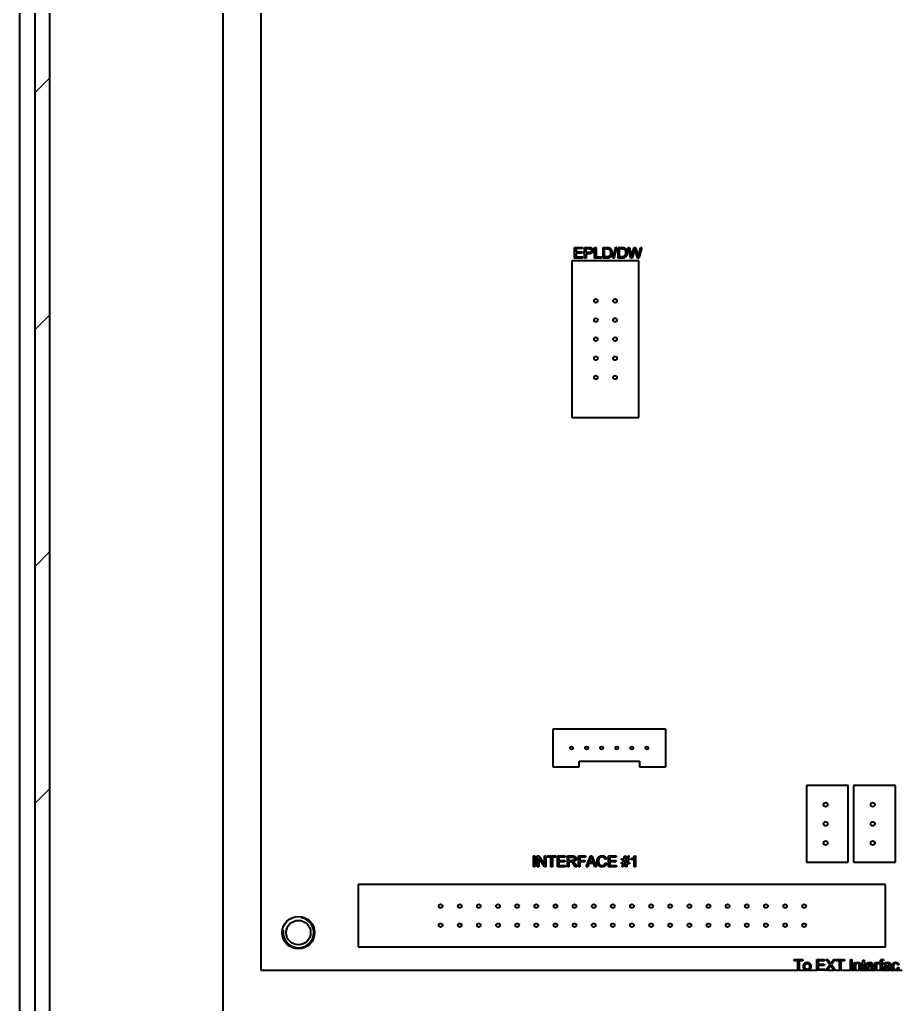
# Model space of a CAD drawing. Header units: millimetres. Extents: x 0 to 5887, y 0 to 4158.
# Drawn here: x 836.3 to 953, y 2980.4 to 3111 of the extents above; entities that cross this region are included whole.
import ezdxf

# ---------------------------------------------------------------- set-up
doc = ezdxf.new("R2010")
doc.units = ezdxf.units.MM
doc.header["$LTSCALE"] = 7
for name, color, linetype, lineweight in [('가시적인 것(ISO)', 3, 'Continuous', 40), ('가시적인 좁은 것(ISO)', 3, 'Continuous', 35), ('해치(ISO)', 7, 'Continuous', 18)]:
    doc.layers.add(name, color=color, linetype=linetype, lineweight=lineweight)

msp = doc.modelspace()

# ---------------------------------------------------------------- hatches: boundary and pattern name
at = {"layer": '해치(ISO)'}
h = msp.add_hatch(dxfattribs=at)
h.set_pattern_fill('ANSI31', color=256, scale=177.8, style=0)
h.set_pattern_definition([(45, (0, 0), (-15.71545, 15.71545), [])])
h.paths.add_polyline_path([(838.2836, 3524.8923), (838.2836, 2664.8923), (1198.2836, 2664.8923), (1198.2836, 3524.8923)])
h.paths.add_polyline_path([(1186.2836, 2712.6479), (1196.2836, 2712.6479), (1196.2836, 2666.8923), (840.2836, 2666.8923), (840.2836, 3522.8923), (1196.2836, 3522.8923), (1196.2836, 2717.1367), (1186.2836, 2717.1367)], flags=0)

# ---------------------------------------------------------------- linework, layer by layer
at = {"layer": '가시적인 것(ISO)'}
for p, q in [((836.2836, 2600.3942), (836.2836, 3556.0923)), ((838.2836, 3524.8923), (838.2836, 2664.8923)), ((840.2836, 2666.8923), (840.2836, 3522.8923)), ((863.2836, 2703.8923), (863.2836, 3385.8923)), ((868.2836, 3254.8923), (868.2836, 2984.8923)), ((914.9988, 3079.3684), (915.4126, 3080.845)), ((915.5542, 3080.845), (915.1404, 3079.3684)), ((915.4126, 3080.845), (915.5542, 3080.845)), ((909.9415, 3079.3923), (909.9415, 3080.8211)), ((909.9415, 3080.8211), (910.9761, 3080.8211)), ((910.131, 3080.6523), (910.131, 3080.2156)), ((910.9761, 3080.6523), (910.131, 3080.6523)), ((910.131, 3080.2156), (910.9227, 3080.2156)), ((910.131, 3080.0468), (910.131, 3079.5611)), ((910.9227, 3080.0468), (910.131, 3080.0468)), ((910.131, 3079.5611), (911.0087, 3079.5611)), ((910.9227, 3080.2156), (910.9227, 3080.0468)), ((910.9761, 3080.8211), (910.9761, 3080.6523)), ((911.0087, 3079.5611), (911.0087, 3079.3923)), ((911.269, 3079.3923), (911.269, 3080.8211)), ((911.269, 3080.8211), (911.8081, 3080.8211)), ((911.4585, 3080.6523), (911.8244, 3080.6523)), ((911.4585, 3080.1415), (911.4585, 3080.6523)), ((911.8277, 3080.1415), (911.4585, 3080.1415)), ((911.4585, 3079.9728), (911.4585, 3079.3923)), ((911.8255, 3079.9728), (911.4585, 3079.9728)), ((912.5932, 3079.3923), (912.5932, 3080.8211)), ((912.5932, 3080.8211), (912.7827, 3080.8211)), ((912.7827, 3080.8211), (912.7827, 3079.5611)), ((912.7827, 3079.5611), (913.4862, 3079.5611)), ((913.4862, 3079.5611), (913.4862, 3079.3923)), ((913.7105, 3079.3923), (913.7105, 3080.8211)), ((913.7105, 3080.8211), (914.2027, 3080.8211)), ((913.9, 3080.6523), (914.2006, 3080.6523)), ((913.9, 3079.5611), (913.9, 3080.6523)), ((914.2049, 3079.5611), (913.9, 3079.5611)), ((915.7066, 3079.3923), (915.7066, 3080.8211)), ((915.7066, 3080.8211), (916.1989, 3080.8211)), ((915.8961, 3080.6523), (916.1967, 3080.6523)), ((915.8961, 3079.5611), (915.8961, 3080.6523)), ((916.201, 3079.5611), (915.8961, 3079.5611)), ((917.3978, 3079.3923), (917.0189, 3080.8211)), ((917.0189, 3080.8211), (917.2127, 3080.8211)), ((917.2127, 3080.8211), (917.4305, 3079.8845)), ((917.5557, 3079.8562), (917.8269, 3080.8211)), ((917.8944, 3080.4813), (917.5928, 3079.3923)), ((917.8269, 3080.8211), (918.0556, 3080.8211)), ((918.281, 3079.3923), (917.9826, 3080.4813)), ((918.0556, 3080.8211), (918.2603, 3080.098)), ((918.4422, 3079.9031), (918.6654, 3080.8211)), ((918.856, 3080.8211), (918.4661, 3079.3923)), ((918.6654, 3080.8211), (918.856, 3080.8211)), ((909.5886, 3079.0563), (909.5886, 3058.2283)), ((918.4786, 3079.0563), (909.5886, 3079.0563)), ((911.0087, 3079.3923), (909.9415, 3079.3923)), ((911.4585, 3079.3923), (911.269, 3079.3923)), ((913.4862, 3079.3923), (912.5932, 3079.3923)), ((914.2267, 3079.3923), (913.7105, 3079.3923)), ((915.1404, 3079.3684), (914.9988, 3079.3684)), ((916.2228, 3079.3923), (915.7066, 3079.3923)), ((917.5928, 3079.3923), (917.3978, 3079.3923)), ((918.4661, 3079.3923), (918.281, 3079.3923)), ((918.4786, 3058.2283), (918.4786, 3079.0563)), ((909.5886, 3058.2283), (918.4786, 3058.2283)), ((907.0338, 3016.8921), (907.0338, 3011.8925)), ((922.0334, 3016.8921), (907.0338, 3016.8921)), ((922.0334, 3011.8925), (922.0334, 3016.8921)), ((907.0338, 3011.8925), (910.534, 3011.8925)), ((910.534, 3012.6427), (918.5337, 3012.6427)), ((910.534, 3011.8925), (910.534, 3012.6427)), ((918.5337, 3012.6427), (918.5337, 3011.8925)), ((918.5337, 3011.8925), (922.0334, 3011.8925)), ((940.7236, 3009.4123), (940.7236, 2999.2523)), ((946.2608, 3009.4123), (940.7236, 3009.4123)), ((946.2608, 2999.2523), (946.2608, 3009.4123)), ((946.9736, 3009.4123), (946.9736, 2999.2523)), ((952.5108, 3009.4123), (946.9736, 3009.4123)), ((952.5108, 2999.2523), (952.5108, 3009.4123)), ((904.4698, 2998.6423), (904.4698, 3000.0711)), ((904.4698, 3000.0711), (904.6593, 3000.0711)), ((904.6593, 3000.0711), (904.6593, 2998.6423)), ((904.9904, 2998.6423), (904.9904, 3000.0711)), ((904.9904, 3000.0711), (905.1842, 3000.0711)), ((905.1842, 3000.0711), (905.9356, 2998.9494)), ((905.9356, 3000.0711), (906.1164, 3000.0711)), ((905.9356, 2998.9494), (905.9356, 3000.0711)), ((906.1164, 3000.0711), (906.1164, 2998.6423)), ((906.3266, 3000.0711), (907.4591, 3000.0711)), ((906.3266, 2999.9023), (906.3266, 3000.0711)), ((906.797, 2999.9023), (906.3266, 2999.9023)), ((906.797, 2998.6423), (906.797, 2999.9023)), ((906.9865, 2999.9023), (906.9865, 2998.6423)), ((907.4591, 2999.9023), (906.9865, 2999.9023)), ((907.4591, 3000.0711), (907.4591, 2999.9023)), ((907.6573, 2998.6423), (907.6573, 3000.0711)), ((907.6573, 3000.0711), (908.6918, 3000.0711)), ((907.8468, 2999.9023), (907.8468, 2999.4656)), ((908.6918, 2999.9023), (907.8468, 2999.9023)), ((908.6918, 3000.0711), (908.6918, 2999.9023)), ((908.9881, 2998.6423), (908.9881, 3000.0711)), ((908.9881, 3000.0711), (909.6218, 3000.0711)), ((909.1775, 2999.9132), (909.6295, 2999.9132)), ((909.1775, 2999.4405), (909.1775, 2999.9132)), ((910.4364, 2998.6423), (910.4364, 3000.0711)), ((910.4364, 3000.0711), (911.4012, 3000.0711)), ((910.6259, 2999.9023), (910.6259, 2999.4601)), ((911.4012, 2999.9023), (910.6259, 2999.9023)), ((911.4012, 3000.0711), (911.4012, 2999.9023)), ((911.4905, 2998.6423), (912.0394, 3000.0711)), ((912.0394, 3000.0711), (912.2441, 3000.0711)), ((912.2441, 3000.0711), (912.8278, 2998.6423)), ((914.4243, 2998.6423), (914.4243, 3000.0711)), ((914.4243, 3000.0711), (915.4588, 3000.0711)), ((914.6138, 2999.9023), (914.6138, 2999.4656)), ((915.4588, 2999.9023), (914.6138, 2999.9023)), ((915.4588, 3000.0711), (915.4588, 2999.9023)), ((916.4694, 2999.6769), (916.5543, 3000.095)), ((916.5543, 3000.095), (916.7003, 3000.095)), ((916.7003, 3000.095), (916.6153, 2999.6769)), ((916.9213, 2999.6769), (917.0073, 3000.095)), ((917.0073, 3000.095), (917.1533, 3000.095)), ((917.1533, 3000.095), (917.0683, 2999.6769)), ((917.8916, 3000.0765), (918.0049, 3000.0765)), ((918.0049, 3000.0765), (918.0049, 2998.6423)), ((904.6593, 2998.6423), (904.4698, 2998.6423)), ((905.1712, 2998.6423), (904.9904, 2998.6423)), ((905.1712, 2999.764), (905.1712, 2998.6423)), ((905.9226, 2998.6423), (905.1712, 2999.764)), ((906.1164, 2998.6423), (905.9226, 2998.6423)), ((906.9865, 2998.6423), (906.797, 2998.6423)), ((908.7245, 2998.6423), (907.6573, 2998.6423)), ((907.8468, 2999.4656), (908.6385, 2999.4656)), ((907.8468, 2999.2968), (907.8468, 2998.8111)), ((908.6385, 2999.2968), (907.8468, 2999.2968)), ((907.8468, 2998.8111), (908.7245, 2998.8111)), ((908.6385, 2999.4656), (908.6385, 2999.2968)), ((908.7245, 2998.8111), (908.7245, 2998.6423)), ((909.1775, 2998.6423), (908.9881, 2998.6423)), ((909.5837, 2999.4405), (909.1775, 2999.4405)), ((909.1775, 2999.2772), (909.1775, 2998.6423)), ((909.3964, 2999.2772), (909.1775, 2999.2772)), ((910.0095, 2998.6423), (909.82, 2998.9396)), ((909.9986, 2999.0311), (910.2458, 2998.6423)), ((910.2458, 2998.6423), (910.0095, 2998.6423)), ((910.6259, 2998.6423), (910.4364, 2998.6423)), ((910.6259, 2999.4601), (911.2967, 2999.4601)), ((910.6259, 2999.2914), (910.6259, 2998.6423)), ((911.2967, 2999.2914), (910.6259, 2999.2914)), ((911.2967, 2999.4601), (911.2967, 2999.2914)), ((911.6909, 2998.6423), (911.4905, 2998.6423)), ((911.8477, 2999.0746), (911.6909, 2998.6423)), ((912.4467, 2999.0746), (911.8477, 2999.0746)), ((911.9022, 2999.2282), (912.0601, 2999.6475)), ((912.3879, 2999.2282), (911.9022, 2999.2282)), ((912.2376, 2999.6246), (912.3879, 2999.2282)), ((912.6122, 2998.6423), (912.4467, 2999.0746)), ((912.8278, 2998.6423), (912.6122, 2998.6423)), ((914.1629, 2999.6801), (913.9767, 2999.6355)), ((913.9974, 2999.1443), (914.1869, 2999.0964)), ((915.4915, 2998.6423), (914.4243, 2998.6423)), ((914.6138, 2999.4656), (915.4054, 2999.4656)), ((914.6138, 2999.2968), (914.6138, 2998.8111)), ((915.4054, 2999.2968), (914.6138, 2999.2968)), ((914.6138, 2998.8111), (915.4915, 2998.8111)), ((915.4054, 2999.4656), (915.4054, 2999.2968)), ((915.4915, 2998.8111), (915.4915, 2998.6423)), ((916.1732, 2999.6769), (916.4694, 2999.6769)), ((916.1732, 2999.532), (916.1732, 2999.6769)), ((916.4389, 2999.532), (916.1732, 2999.532)), ((916.1732, 2999.1781), (916.367, 2999.1781)), ((916.1732, 2999.0333), (916.1732, 2999.1781)), ((916.3376, 2999.0333), (916.1732, 2999.0333)), ((916.2527, 2998.6184), (916.3376, 2999.0333)), ((916.3986, 2998.6184), (916.2527, 2998.6184)), ((916.367, 2999.1781), (916.4389, 2999.532)), ((916.4835, 2999.0333), (916.3986, 2998.6184)), ((916.7906, 2999.0333), (916.4835, 2999.0333)), ((916.5129, 2999.1781), (916.5859, 2999.532)), ((916.82, 2999.1781), (916.5129, 2999.1781)), ((916.5859, 2999.532), (916.8919, 2999.532)), ((916.6153, 2999.6769), (916.9213, 2999.6769)), ((916.7057, 2998.6184), (916.7906, 2999.0333)), ((916.8516, 2998.6184), (916.7057, 2998.6184)), ((916.8919, 2999.532), (916.82, 2999.1781)), ((916.9366, 2999.0333), (916.8516, 2998.6184)), ((917.2382, 2999.0333), (916.9366, 2999.0333)), ((917.0378, 2999.532), (916.966, 2999.1781)), ((916.966, 2999.1781), (917.2382, 2999.1781)), ((917.2382, 2999.532), (917.0378, 2999.532)), ((917.0683, 2999.6769), (917.2382, 2999.6769)), ((917.2382, 2999.6769), (917.2382, 2999.532)), ((917.2382, 2999.1781), (917.2382, 2999.0333)), ((917.4789, 2999.5484), (917.4789, 2999.7182)), ((917.8295, 2998.6423), (917.8295, 2999.7596)), ((918.0049, 2998.6423), (917.8295, 2998.6423)), ((940.7236, 2999.2523), (946.2608, 2999.2523)), ((946.9736, 2999.2523), (952.5108, 2999.2523)), ((881.2316, 2996.2698), (881.2316, 2988.0148)), ((951.2086, 2996.2698), (881.2316, 2996.2698)), ((951.2086, 2988.0148), (951.2086, 2996.2698)), ((881.2316, 2988.0148), (951.2086, 2988.0148)), ((939.0805, 2986.3211), (940.213, 2986.3211)), ((939.0805, 2986.1523), (939.0805, 2986.3211)), ((939.5509, 2986.1523), (939.0805, 2986.1523)), ((939.5509, 2984.8923), (939.5509, 2986.1523)), ((939.7404, 2986.1523), (939.7404, 2984.8923)), ((940.213, 2986.1523), (939.7404, 2986.1523)), ((940.213, 2986.3211), (940.213, 2986.1523)), ((942.0752, 2984.8923), (942.0752, 2986.3211)), ((942.0752, 2986.3211), (943.1097, 2986.3211)), ((942.2647, 2986.1523), (942.2647, 2985.7156)), ((943.1097, 2986.1523), (942.2647, 2986.1523)), ((942.2647, 2985.7156), (943.0563, 2985.7156)), ((942.2647, 2985.5468), (942.2647, 2985.0611)), ((943.0563, 2985.5468), (942.2647, 2985.5468)), ((943.0563, 2985.7156), (943.0563, 2985.5468)), ((943.1097, 2986.3211), (943.1097, 2986.1523)), ((943.2578, 2984.8923), (943.8099, 2985.6328)), ((943.3231, 2986.3211), (943.5475, 2986.3211)), ((943.8099, 2985.6328), (943.3231, 2986.3211)), ((943.5475, 2986.3211), (943.8088, 2985.9552)), ((944.5287, 2986.3211), (944.0332, 2985.6415)), ((944.0332, 2985.6415), (944.5679, 2984.8923)), ((944.0375, 2985.941), (944.3228, 2986.3211)), ((944.3228, 2986.3211), (944.5287, 2986.3211)), ((944.6278, 2986.3211), (945.7603, 2986.3211)), ((944.6278, 2986.1523), (944.6278, 2986.3211)), ((945.0982, 2986.1523), (944.6278, 2986.1523)), ((945.0982, 2984.8923), (945.0982, 2986.1523)), ((945.2877, 2986.1523), (945.2877, 2984.8923)), ((945.7603, 2986.1523), (945.2877, 2986.1523)), ((945.7603, 2986.3211), (945.7603, 2986.1523)), ((946.5411, 2984.8923), (946.5411, 2986.3211)), ((946.5411, 2986.3211), (946.7306, 2986.3211)), ((946.7306, 2986.3211), (946.7306, 2984.8923)), ((947.0409, 2984.8923), (947.0409, 2985.9279)), ((947.0409, 2985.9279), (947.1989, 2985.9279)), ((947.1989, 2985.9279), (947.1989, 2985.7809)), ((947.2163, 2985.4575), (947.2163, 2984.8923)), ((947.7063, 2984.8923), (947.7063, 2985.5218)), ((947.8816, 2985.5283), (947.8816, 2984.8923)), ((948.0526, 2985.9279), (948.1822, 2985.9279)), ((948.0526, 2985.7918), (948.0526, 2985.9279)), ((948.1822, 2985.7918), (948.0526, 2985.7918)), ((948.1822, 2986.1839), (948.3575, 2986.2895)), ((948.1822, 2985.9279), (948.1822, 2986.1839)), ((948.1822, 2985.1951), (948.1822, 2985.7918)), ((948.3575, 2986.2895), (948.3575, 2985.9279)), ((948.3575, 2985.9279), (948.5329, 2985.9279)), ((948.3575, 2985.7918), (948.3575, 2985.1853)), ((948.5329, 2985.7918), (948.3575, 2985.7918)), ((948.5329, 2985.9279), (948.5329, 2985.7918)), ((949.4149, 2985.5087), (948.8367, 2985.5087)), ((949.8124, 2985.9279), (949.9703, 2985.9279)), ((949.8124, 2984.8923), (949.8124, 2985.9279)), ((949.9703, 2985.9279), (949.9703, 2985.7711)), ((950.3656, 2985.8719), (950.3134, 2985.7319)), ((950.3656, 2985.9279), (950.5203, 2985.9279)), ((950.3656, 2985.9004), (950.3656, 2985.9279)), ((950.3656, 2985.7918), (950.3656, 2985.8719)), ((950.5203, 2985.7918), (950.3656, 2985.7918)), ((950.5203, 2985.9279), (950.5203, 2986.0379)), ((950.5203, 2984.8923), (950.5203, 2985.7918)), ((950.6945, 2986.0227), (950.6945, 2985.9279)), ((950.6945, 2985.9279), (950.896, 2985.9279)), ((950.6956, 2985.7918), (950.6956, 2984.8923)), ((950.896, 2985.7918), (950.6956, 2985.7918)), ((950.896, 2985.9279), (950.896, 2985.7918)), ((950.9711, 2986.3276), (950.9439, 2986.1741)), ((951.1758, 2985.6089), (951.0038, 2985.6317)), ((951.8706, 2985.5599), (951.8706, 2985.3257)), ((952.9748, 2985.623), (952.8039, 2985.5969)), ((868.2836, 2984.8923), (939.5509, 2984.8923)), ((939.7404, 2984.8923), (939.5509, 2984.8923)), ((939.7404, 2984.8923), (940.6423, 2984.8923)), ((940.9603, 2984.8923), (942.0752, 2984.8923)), ((943.1424, 2984.8923), (942.0752, 2984.8923)), ((942.2647, 2985.0611), (943.1424, 2985.0611)), ((943.1424, 2985.0611), (943.1424, 2984.8923)), ((943.1424, 2984.8923), (943.2578, 2984.8923)), ((943.4854, 2984.8923), (943.2578, 2984.8923)), ((943.847, 2985.3878), (943.4854, 2984.8923)), ((943.4854, 2984.8923), (944.3359, 2984.8923)), ((944.3359, 2984.8923), (943.9744, 2985.402)), ((944.5679, 2984.8923), (944.3359, 2984.8923)), ((944.5679, 2984.8923), (945.0982, 2984.8923)), ((945.2877, 2984.8923), (945.0982, 2984.8923)), ((945.2877, 2984.8923), (946.5411, 2984.8923)), ((946.7306, 2984.8923), (946.5411, 2984.8923)), ((946.7306, 2984.8923), (947.0409, 2984.8923)), ((947.2163, 2984.8923), (947.0409, 2984.8923)), ((947.2163, 2984.8923), (947.7063, 2984.8923)), ((947.8816, 2984.8923), (947.7063, 2984.8923)), ((947.8816, 2984.8923), (948.3154, 2984.8923)), ((948.5329, 2985.0491), (948.5579, 2984.8934)), ((948.5525, 2984.8923), (948.9709, 2984.8923)), ((949.599, 2985.3649), (948.8269, 2985.3649)), ((949.3064, 2984.8923), (949.8124, 2984.8923)), ((949.4128, 2985.2266), (949.5946, 2985.2038)), ((949.9877, 2984.8923), (949.8124, 2984.8923)), ((949.9877, 2985.4346), (949.9877, 2984.8923)), ((949.9877, 2984.8923), (950.5203, 2984.8923)), ((950.6956, 2984.8923), (950.5203, 2984.8923)), ((950.6956, 2984.8923), (951.1699, 2984.8923)), ((951.4883, 2984.8923), (951.7432, 2984.8923)), ((951.6942, 2985.4118), (951.6931, 2985.3475)), ((951.9261, 2984.8923), (951.7432, 2984.8923)), ((951.9261, 2984.8923), (952.4013, 2984.8923)), ((952.7097, 2984.8923), (953.4074, 2984.8923)), ((952.8191, 2985.2713), (952.9912, 2985.2484))]:
    msp.add_line(p, q, dxfattribs=at)
for centre, radius in [((912.7636, 3073.7223), 0.2499), ((915.3036, 3073.7223), 0.2499), ((912.7636, 3071.1823), 0.2499), ((915.3036, 3071.1823), 0.2499), ((912.7636, 3068.6423), 0.2499), ((915.3036, 3068.6423), 0.2499), ((912.7636, 3066.1023), 0.2499), ((915.3036, 3066.1023), 0.2499), ((912.7636, 3063.5623), 0.2499), ((915.3036, 3063.5623), 0.2499), ((909.5336, 3014.3923), 0.1998), ((911.5339, 3014.3923), 0.1998), ((913.5337, 3014.3923), 0.1998), ((915.534, 3014.3923), 0.1998), ((917.5338, 3014.3923), 0.1998), ((919.5336, 3014.3923), 0.1998), ((943.2636, 3006.8723), 0.2749), ((949.5136, 3006.8723), 0.2749), ((943.2636, 3004.3323), 0.2749), ((949.5136, 3004.3323), 0.2749), ((943.2636, 3001.7923), 0.2749), ((949.5136, 3001.7923), 0.2749), ((892.1536, 2993.4123), 0.2499), ((894.6936, 2993.4123), 0.2499), ((897.2336, 2993.4123), 0.2499), ((899.7736, 2993.4123), 0.2499), ((902.3136, 2993.4123), 0.2499), ((904.8536, 2993.4123), 0.2499), ((907.3936, 2993.4123), 0.2499), ((909.9336, 2993.4123), 0.2499), ((912.4736, 2993.4123), 0.2499), ((915.0136, 2993.4123), 0.2499), ((917.5536, 2993.4123), 0.2499), ((920.0936, 2993.4123), 0.2499), ((922.6336, 2993.4123), 0.2499), ((925.1736, 2993.4123), 0.2499), ((927.7136, 2993.4123), 0.2499), ((930.2536, 2993.4123), 0.2499), ((932.7936, 2993.4123), 0.2499), ((935.3336, 2993.4123), 0.2499), ((937.8736, 2993.4123), 0.2499), ((940.4136, 2993.4123), 0.2499), ((873.2836, 2989.8923), 2.15), ((873.2836, 2989.8923), 1.621), ((892.1536, 2990.8723), 0.2499), ((894.6936, 2990.8723), 0.2499), ((897.2336, 2990.8723), 0.2499), ((899.7736, 2990.8723), 0.2499), ((902.3136, 2990.8723), 0.2499), ((904.8536, 2990.8723), 0.2499), ((907.3936, 2990.8723), 0.2499), ((909.9336, 2990.8723), 0.2499), ((912.4736, 2990.8723), 0.2499), ((915.0136, 2990.8723), 0.2499), ((917.5536, 2990.8723), 0.2499), ((920.0936, 2990.8723), 0.2499), ((922.6336, 2990.8723), 0.2499), ((925.1736, 2990.8723), 0.2499), ((927.7136, 2990.8723), 0.2499), ((930.2536, 2990.8723), 0.2499), ((932.7936, 2990.8723), 0.2499), ((935.3336, 2990.8723), 0.2499), ((937.8736, 2990.8723), 0.2499), ((940.4136, 2990.8723), 0.2499)]:
    msp.add_circle(centre, radius, dxfattribs=at)
for points in [[(911.8081, 3080.8211), (911.9507, 3080.8211), (912.0259, 3080.8069)], [(911.8244, 3080.6523), (911.9529, 3080.6523), (912.0008, 3080.6392)], [(912.3602, 3080.4073), (912.3602, 3080.2254), (912.1282, 3079.9728), (911.8255, 3079.9728)], [(912.1652, 3080.4018), (912.1652, 3080.2777), (912.0117, 3080.1415), (911.8277, 3080.1415)], [(912.0008, 3080.6392), (912.0749, 3080.6196), (912.1652, 3080.4911), (912.1652, 3080.4018)], [(912.0259, 3080.8069), (912.1315, 3080.7895), (912.2731, 3080.6915), (912.3602, 3080.514), (912.3602, 3080.4073)], [(914.2006, 3080.6523), (914.3683, 3080.6523), (914.4445, 3080.6229)], [(914.2027, 3080.8211), (914.3694, 3080.8211), (914.4576, 3080.8004)], [(914.5545, 3079.6613), (914.5077, 3079.6134), (914.3465, 3079.5611), (914.2049, 3079.5611)], [(914.8921, 3080.1143), (914.8921, 3079.9521), (914.8158, 3079.7005), (914.6971, 3079.5361), (914.5556, 3079.4413), (914.3563, 3079.3923), (914.2267, 3079.3923)], [(914.4445, 3080.6229), (914.5501, 3080.5826), (914.6971, 3080.3419), (914.6971, 3080.1176)], [(914.4576, 3080.8004), (914.5806, 3080.7721), (914.6666, 3080.698)], [(914.6971, 3080.1176), (914.6971, 3079.9553), (914.622, 3079.7288), (914.5545, 3079.6613)], [(914.6666, 3080.698), (914.7799, 3080.6033), (914.8921, 3080.306), (914.8921, 3080.1143)], [(916.1967, 3080.6523), (916.3644, 3080.6523), (916.4406, 3080.6229)], [(916.1989, 3080.8211), (916.3655, 3080.8211), (916.4537, 3080.8004)], [(916.5506, 3079.6613), (916.5038, 3079.6134), (916.3426, 3079.5611), (916.201, 3079.5611)], [(916.8882, 3080.1143), (916.8882, 3079.9521), (916.8119, 3079.7005), (916.6933, 3079.5361), (916.5517, 3079.4413), (916.3524, 3079.3923), (916.2228, 3079.3923)], [(916.4406, 3080.6229), (916.5462, 3080.5826), (916.6933, 3080.3419), (916.6933, 3080.1176)], [(916.4537, 3080.8004), (916.5767, 3080.7721), (916.6628, 3080.698)], [(916.6933, 3080.1176), (916.6933, 3079.9553), (916.6181, 3079.7288), (916.5506, 3079.6613)], [(916.6628, 3080.698), (916.776, 3080.6033), (916.8882, 3080.306), (916.8882, 3080.1143)], [(917.4305, 3079.8845), (917.4653, 3079.7375), (917.4915, 3079.5916)], [(917.4915, 3079.5916), (917.5459, 3079.8214), (917.5557, 3079.8562)], [(917.9369, 3080.649), (917.9129, 3080.551), (917.8944, 3080.4813)], [(917.9826, 3080.4813), (917.9434, 3080.6174), (917.9369, 3080.649)], [(918.2603, 3080.098), (918.3354, 3079.829), (918.3714, 3079.5916)], [(918.3714, 3079.5916), (918.3986, 3079.7277), (918.4422, 3079.9031)], [(909.6218, 3000.0711), (909.8124, 3000.0711), (910.0117, 2999.9938), (910.1304, 2999.7988), (910.1304, 2999.6812)], [(909.6295, 2999.9132), (909.7885, 2999.9132), (909.9355, 2999.7825), (909.9355, 2999.6812)], [(912.0601, 2999.6475), (912.1091, 2999.7836), (912.1374, 2999.9208)], [(912.1374, 2999.9208), (912.1701, 2999.8054), (912.2376, 2999.6246)], [(912.9236, 2999.3676), (912.9236, 2999.5908), (913.0946, 2999.9241), (913.4093, 3000.0961), (913.5988, 3000.0961)], [(913.5945, 2999.9339), (913.43, 2999.9339), (913.2079, 2999.776), (913.1186, 2999.5102), (913.1186, 2999.3687)], [(913.9767, 2999.6355), (913.9266, 2999.7912), (913.7382, 2999.9339), (913.5945, 2999.9339)], [(913.5988, 3000.0961), (913.8134, 3000.0961), (914.1052, 2999.8772), (914.1629, 2999.6801)], [(917.4789, 2999.7182), (917.6259, 2999.7868), (917.8459, 2999.984), (917.8916, 3000.0765)], [(909.5021, 2999.2707), (909.4694, 2999.2772), (909.3964, 2999.2772)], [(909.82, 2998.9396), (909.7373, 2999.0681), (909.6306, 2999.2042), (909.5456, 2999.2598), (909.5021, 2999.2707)], [(909.9355, 2999.6812), (909.9355, 2999.6126), (909.8592, 2999.4939), (909.7133, 2999.4405), (909.5837, 2999.4405)], [(910.1304, 2999.6812), (910.1304, 2999.5288), (909.9333, 2999.3208), (909.7286, 2999.2924)], [(909.7286, 2999.2924), (909.8026, 2999.2565), (909.8418, 2999.2217)], [(909.8418, 2999.2217), (909.9246, 2999.1454), (909.9986, 2999.0311)], [(913.5956, 2998.6184), (913.3647, 2998.6184), (913.075, 2998.8068), (912.9236, 2999.1629), (912.9236, 2999.3676)], [(913.1186, 2999.3687), (913.1186, 2999.1868), (913.2253, 2998.9146), (913.4485, 2998.7806), (913.5792, 2998.7806)], [(913.5792, 2998.7806), (913.7382, 2998.7806), (913.9582, 2998.9636), (913.9974, 2999.1443)], [(914.1869, 2999.0964), (914.127, 2998.8634), (913.8188, 2998.6184), (913.5956, 2998.6184)], [(917.8295, 2999.7596), (917.7664, 2999.6997), (917.5606, 2999.5788), (917.4789, 2999.5484)], [(940.3197, 2985.4107), (940.3197, 2985.6971), (940.4798, 2985.8354)], [(940.4798, 2985.8354), (940.6127, 2985.9508), (940.8043, 2985.9508)], [(940.5005, 2985.4096), (940.5005, 2985.6089), (940.6736, 2985.806), (940.8043, 2985.806)], [(940.8043, 2985.9508), (941.0178, 2985.9508), (941.2889, 2985.6709), (941.2889, 2985.4248)], [(940.8043, 2985.806), (940.9339, 2985.806), (941.1082, 2985.6078), (941.1082, 2985.4161)], [(943.8088, 2985.9552), (943.8905, 2985.8419), (943.9232, 2985.7798)], [(943.9145, 2985.4902), (943.8676, 2985.4172), (943.847, 2985.3878)], [(943.9744, 2985.402), (943.9439, 2985.4455), (943.9145, 2985.4902)], [(943.9232, 2985.7798), (943.9711, 2985.8561), (944.0375, 2985.941)], [(947.1989, 2985.7809), (947.3132, 2985.9508), (947.5277, 2985.9508)], [(947.4907, 2985.7984), (947.3785, 2985.7984), (947.2163, 2985.6557), (947.2163, 2985.4575)], [(947.7063, 2985.5218), (947.7063, 2985.6285), (947.6649, 2985.7352), (947.5615, 2985.7984), (947.4907, 2985.7984)], [(947.5277, 2985.9508), (947.6214, 2985.9508), (947.7782, 2985.8833), (947.8566, 2985.7744), (947.8718, 2985.6993)], [(947.8718, 2985.6993), (947.8816, 2985.6503), (947.8816, 2985.5283)], [(948.6461, 2985.4009), (948.6461, 2985.6622), (948.9151, 2985.9508), (949.1296, 2985.9508)], [(948.8367, 2985.5087), (948.8454, 2985.6448), (949.0098, 2985.8071), (949.1307, 2985.8071)], [(949.1296, 2985.9508), (949.3365, 2985.9508), (949.6001, 2985.6677), (949.6001, 2985.4118)], [(949.1307, 2985.8071), (949.2647, 2985.8071), (949.3485, 2985.7058)], [(949.3485, 2985.7058), (949.403, 2985.6394), (949.4149, 2985.5087)], [(949.9703, 2985.7711), (950.0302, 2985.8811), (950.1326, 2985.9508), (950.1947, 2985.9508)], [(950.0171, 2985.6394), (949.9877, 2985.5457), (949.9877, 2985.4346)], [(950.1849, 2985.77), (950.1271, 2985.77), (950.0367, 2985.7003), (950.0171, 2985.6394)], [(950.3134, 2985.7319), (950.2491, 2985.77), (950.1849, 2985.77)], [(950.1947, 2985.9508), (950.2787, 2985.9508), (950.3656, 2985.9004)], [(950.5203, 2986.0379), (950.5203, 2986.1414), (950.5388, 2986.1926)], [(950.5388, 2986.1926), (950.5649, 2986.2601), (950.6923, 2986.345), (950.8067, 2986.345)], [(950.8415, 2986.1839), (950.7609, 2986.1839), (950.6945, 2986.1163), (950.6945, 2986.0227)], [(950.8067, 2986.345), (950.8807, 2986.345), (950.9711, 2986.3276)], [(950.9439, 2986.1741), (950.8894, 2986.1839), (950.8415, 2986.1839)], [(950.9733, 2985.1657), (950.9733, 2985.2419), (951.043, 2985.3671), (951.154, 2985.4433), (951.2248, 2985.4619)], [(951.0038, 2985.6317), (951.0266, 2985.7417), (951.1344, 2985.8779), (951.337, 2985.9508), (951.4699, 2985.9508)], [(951.4448, 2985.806), (951.3218, 2985.806), (951.2041, 2985.7189), (951.1758, 2985.6089)], [(951.2248, 2985.4619), (951.276, 2985.476), (951.3806, 2985.4891)], [(951.3806, 2985.4891), (951.5929, 2985.5141), (951.6931, 2985.549)], [(951.6441, 2985.7461), (951.5777, 2985.806), (951.4448, 2985.806)], [(951.4699, 2985.9508), (951.6027, 2985.9508), (951.7682, 2985.8887), (951.8466, 2985.794), (951.8619, 2985.7221)], [(951.6942, 2985.5947), (951.6942, 2985.7025), (951.6441, 2985.7461)], [(951.6931, 2985.549), (951.6942, 2985.5849), (951.6942, 2985.5947)], [(951.8619, 2985.7221), (951.8706, 2985.6764), (951.8706, 2985.5599)], [(952.0895, 2985.4063), (952.0895, 2985.574), (952.2006, 2985.8256), (952.4282, 2985.9508), (952.561, 2985.9508)], [(952.5686, 2985.8071), (952.4358, 2985.8071), (952.2703, 2985.6165), (952.2703, 2985.4107)], [(952.561, 2985.9508), (952.7298, 2985.9508), (952.9443, 2985.7798), (952.9748, 2985.623)], [(952.8039, 2985.5969), (952.7799, 2985.7014), (952.6558, 2985.8071), (952.5686, 2985.8071)], [(940.8043, 2984.8695), (940.5876, 2984.8695), (940.3197, 2985.1482), (940.3197, 2985.4107)], [(940.8043, 2985.0132), (940.6736, 2985.0132), (940.5005, 2985.2114), (940.5005, 2985.4096)], [(941.2889, 2985.4248), (941.2889, 2985.2256), (941.1691, 2984.9958), (940.9404, 2984.8695), (940.8043, 2984.8695)], [(941.1082, 2985.4161), (941.1082, 2985.2125), (940.935, 2985.0132), (940.8043, 2985.0132)], [(948.425, 2984.8782), (948.3303, 2984.8782), (948.2247, 2984.9391), (948.1822, 2985.0372), (948.1822, 2985.1951)], [(948.3575, 2985.1853), (948.3575, 2985.1101), (948.376, 2985.0666), (948.4174, 2985.0415), (948.4566, 2985.0415)], [(948.5579, 2984.8934), (948.4839, 2984.8782), (948.425, 2984.8782)], [(948.4566, 2985.0415), (948.4849, 2985.0415), (948.5329, 2985.0491)], [(949.1394, 2984.8695), (948.9118, 2984.8695), (948.6461, 2985.1493), (948.6461, 2985.4009)], [(948.8269, 2985.3649), (948.8367, 2985.194), (949.0098, 2985.0132), (949.1394, 2985.0132)], [(949.1394, 2985.0132), (949.2363, 2985.0132), (949.3725, 2985.1156), (949.4128, 2985.2266)], [(949.5946, 2985.2038), (949.5511, 2985.0448), (949.3191, 2984.8695), (949.1394, 2984.8695)], [(949.6001, 2985.4118), (949.6001, 2985.3965), (949.599, 2985.3649)], [(951.3272, 2984.8695), (951.1562, 2984.8695), (950.9733, 2985.0361), (950.9733, 2985.1657)], [(951.1606, 2985.17), (951.1606, 2985.2157), (951.2096, 2985.2909), (951.2989, 2985.3301), (951.4078, 2985.3453)], [(951.3686, 2985.0067), (951.2662, 2985.0067), (951.1606, 2985.1003), (951.1606, 2985.17)], [(951.7083, 2985.0197), (951.6103, 2984.937), (951.4307, 2984.8695), (951.3272, 2984.8695)], [(951.6648, 2985.1722), (951.6278, 2985.0949), (951.4699, 2985.0067), (951.3686, 2985.0067)], [(951.4078, 2985.3453), (951.5984, 2985.3726), (951.6942, 2985.4118)], [(951.6931, 2985.3475), (951.6931, 2985.2321), (951.6648, 2985.1722)], [(951.7432, 2984.8923), (951.716, 2984.9468), (951.7083, 2985.0197)], [(951.8706, 2985.3257), (951.8706, 2985.0818), (951.8935, 2984.9522), (951.9261, 2984.8923)], [(952.5599, 2984.8695), (952.3476, 2984.8695), (952.0895, 2985.1471), (952.0895, 2985.4063)], [(952.2703, 2985.4107), (952.2703, 2985.2027), (952.4303, 2985.0132), (952.5588, 2985.0132)], [(952.5588, 2985.0132), (952.6623, 2985.0132), (952.8006, 2985.1395), (952.8191, 2985.2713)], [(952.9912, 2985.2484), (952.9629, 2985.0709), (952.7298, 2984.8695), (952.5599, 2984.8695)]]:
    msp.add_open_spline(points, degree=2, dxfattribs=at)
at = {"layer": '가시적인 좁은 것(ISO)'}
msp.add_arc((873.2836, 2989.8923), 2, 170, 80, dxfattribs=at)

doc.saveas('drawing.dxf')
